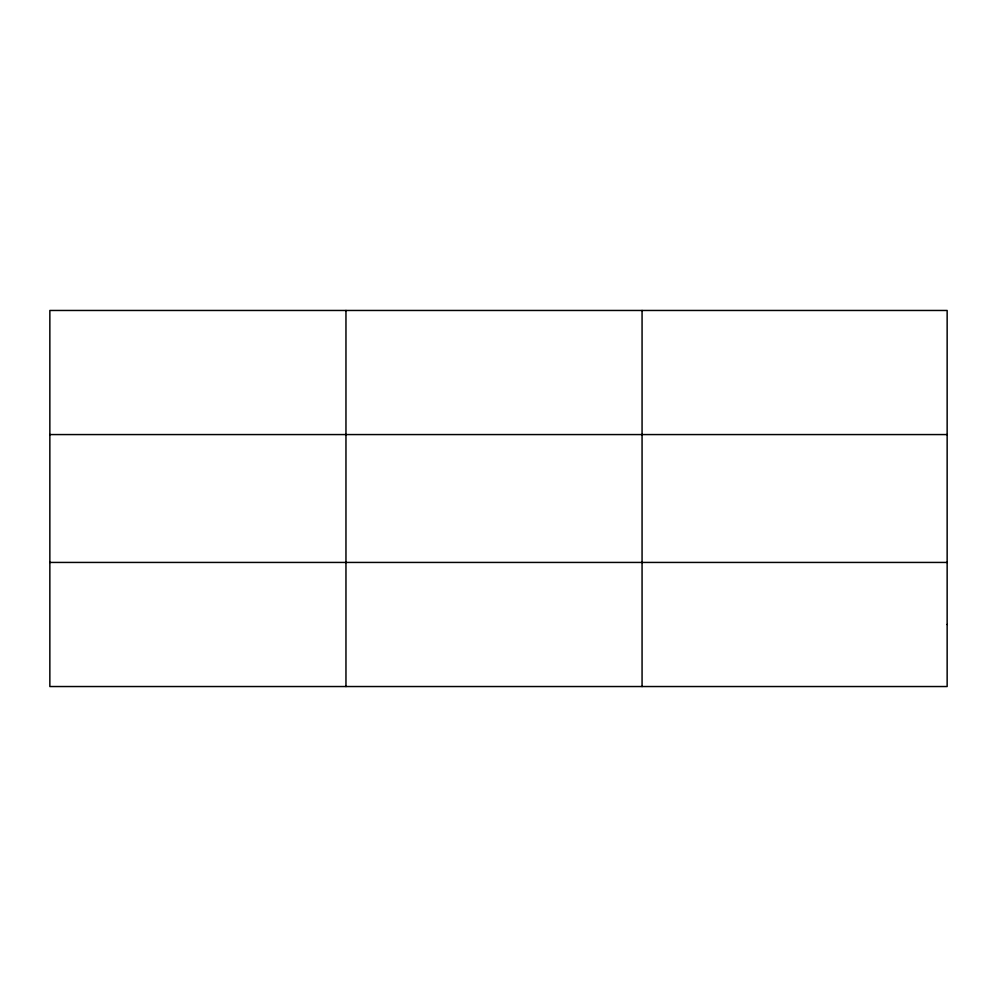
<?xml version="1.0" encoding="UTF-8"?>
<svg xmlns="http://www.w3.org/2000/svg" width="997" height="997" viewBox="0 0 997 997"><rect width="100%" height="100%" fill="white"/><g stroke="black" fill="none" stroke-linecap="round" stroke-linejoin="round"><path stroke-width="1.5" d="M345.959 310.466L345.959 686.534M642.068 310.466L642.068 686.534M49.85 434.567L947.15 434.567M49.85 562.433L947.15 562.433M947.15 624.483L947.15 686.534L49.85 686.534L49.85 310.466L947.15 310.466L947.15 624.483"/></g></svg>
